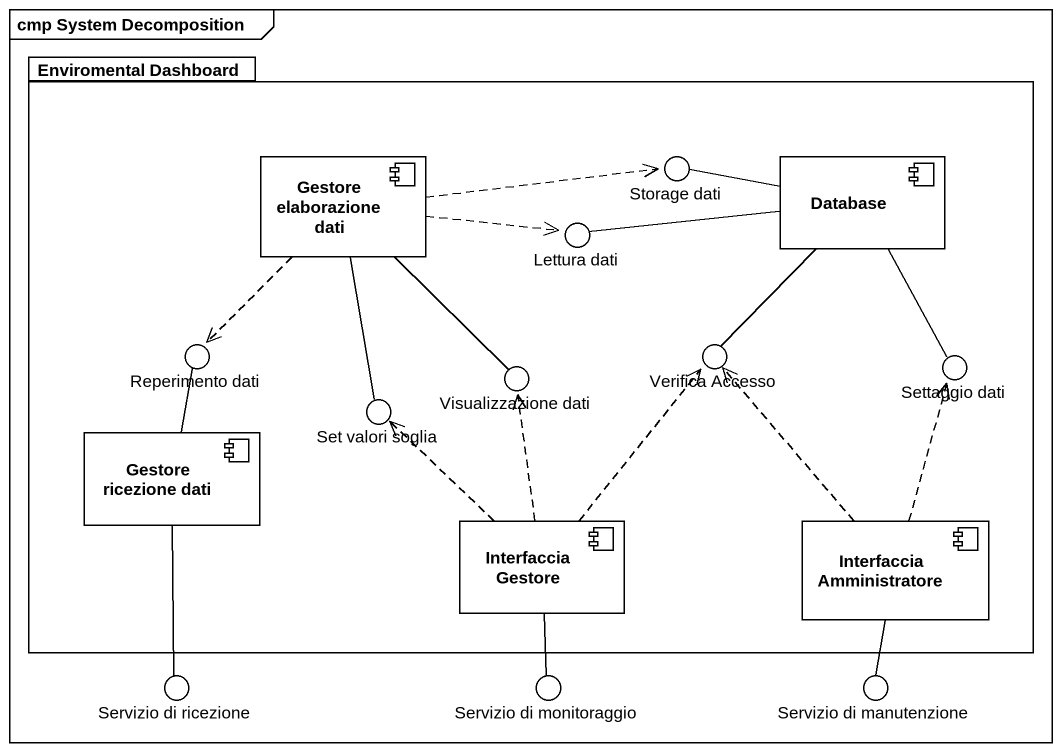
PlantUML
@startuml
mainframe cmp System Decomposition
package "Enviromental Dashboard" as Enviromental_Dashboard {
  component "Gestore elaborazione dati" as Gestore_elaborazione_dati
  component "Database" as Database_
  component "Gestore ricezione dati" as Gestore_ricezione_dati
  component "Interfaccia Gestore" as Interfaccia_Gestore
  component "Interfaccia Amministratore" as Interfaccia_Amministratore
}
() "Storage dati" as Storage_dati
() "Lettura dati" as Lettura_dati
() "Reperimento dati" as Reperimento_dati
() "Verifica Accesso" as Verifica_Accesso
() "Set valori soglia" as Set_valori_soglia
() "Visualizzazione dati" as Visualizzazione_dati
() "Settaggio dati" as Settaggio_dati
() "Servizio di ricezione" as Servizio_di_ricezione
() "Servizio di monitoraggio" as Servizio_di_monitoraggio
() "Servizio di manutenzione" as Servizio_di_manutenzione
Enviromental_Dashboard -up- Storage_dati
Enviromental_Dashboard -up- Lettura_dati
Enviromental_Dashboard -left- Reperimento_dati
Enviromental_Dashboard -right- Verifica_Accesso
Enviromental_Dashboard -left- Set_valori_soglia
Enviromental_Dashboard -- Visualizzazione_dati
Enviromental_Dashboard -right- Settaggio_dati
Gestore_elaborazione_dati .right.> Storage_dati
Gestore_elaborazione_dati .right.> Lettura_dati
Gestore_elaborazione_dati ..> Reperimento_dati
Gestore_elaborazione_dati -- Set_valori_soglia
Gestore_elaborazione_dati -- Visualizzazione_dati
Database_ -left- Storage_dati
Database_ -left- Lettura_dati
Database_ -- Verifica_Accesso
Database_ -- Settaggio_dati
Gestore_ricezione_dati -up- Reperimento_dati
Gestore_ricezione_dati -- Servizio_di_ricezione
Interfaccia_Gestore .up.> Verifica_Accesso
Interfaccia_Gestore .up.> Set_valori_soglia
Interfaccia_Gestore .up.> Visualizzazione_dati
Interfaccia_Gestore -- Servizio_di_monitoraggio
Interfaccia_Amministratore .up.> Verifica_Accesso
Interfaccia_Amministratore .up.> Settaggio_dati
Interfaccia_Amministratore -- Servizio_di_manutenzione
@enduml
